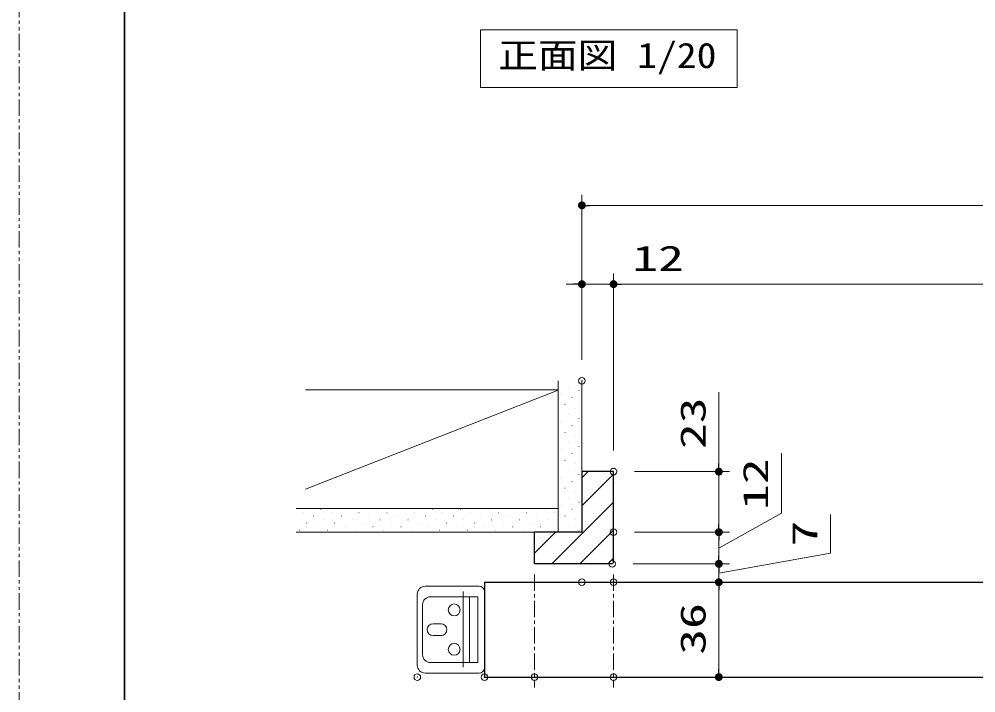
# Model space of a CAD drawing. Units: millimetres, scale not verified. Extents: x -1306 to 1306, y -607 to 607.
# Drawn here: x -1293 to -929.6, y -350.6 to -94.7 of the extents above; entities that cross this region are included whole.
import ezdxf
from ezdxf.enums import TextEntityAlignment as Align

# ---------------------------------------------------------------- set-up
doc = ezdxf.new("R2010")
doc.units = ezdxf.units.MM
doc.header["$LTSCALE"] = 5
doc.header["$PDMODE"] = 32
doc.header["$PDSIZE"] = 2.5
doc.linetypes.add('USER1', pattern=[2.5, 1.25, -0.25, 0.25, -0.25, 0.25, -0.25])
doc.linetypes.add('USER3', pattern=[2, 1.25, -0.25, 0.25, -0.25])
for name, color, linetype, lineweight in [('0-1_線(黄)', 2, 'Continuous', 15), ('0-3_陰線', 4, 'USER1', 9), ('0-C_中心線', 3, 'USER3', 9), ('0-D_線(白)', 7, 'Continuous', 30), ('1-0_線(水)', 4, 'Continuous', 9), ('1-1_寸法線', 3, 'Continuous', 13), ('1-2_ハッチング', 6, 'Continuous', 9), ('1-4_DEFPOINTS', 7, 'Continuous', 5), ('1-5_0', 3, 'Continuous', 25), ('1-7_図面枠', 7, 'Continuous', 35)]:
    doc.layers.add(name, color=color, linetype=linetype, lineweight=lineweight)
doc.styles.add('ＭＳ ゴシック', font='')
doc.styles.get('ＭＳ ゴシック').set_extended_font_data('MS Gothic')

# ---------------------------------------------------------------- blocks, each defined once
blk = doc.blocks.new('_DOT')
at = {"layer": '1-5_0'}
blk.add_line((-2.5, 0), (-5, 0), dxfattribs=at)
for points in [[(0, 0), (-2.5, 0), (-2.48, 0.313)], [(0, 0), (-2.48, -0.313), (-2.5, 0)], [(0, 0), (-2.48, 0.313), (-2.421, 0.622)], [(0, 0), (-2.421, -0.622), (-2.48, -0.313)], [(0, 0), (-2.421, 0.622), (-2.324, 0.92)], [(0, 0), (-2.324, -0.92), (-2.421, -0.622)], [(0, 0), (-2.324, 0.92), (-2.191, 1.204)], [(0, 0), (-2.191, -1.204), (-2.324, -0.92)], [(0, 0), (-2.191, 1.204), (-2.023, 1.469)], [(0, 0), (-2.023, -1.469), (-2.191, -1.204)], [(0, 0), (-2.023, 1.469), (-1.822, 1.711)], [(0, 0), (-1.822, -1.711), (-2.023, -1.469)], [(0, 0), (-1.822, 1.711), (-1.594, 1.926)], [(0, 0), (-1.594, -1.926), (-1.822, -1.711)], [(0, 0), (-1.594, 1.926), (-1.34, 2.111)], [(0, 0), (-1.34, -2.111), (-1.594, -1.926)], [(0, 0), (-1.34, 2.111), (-1.064, 2.262)], [(0, 0), (-1.064, -2.262), (-1.34, -2.111)], [(0, 0), (-1.064, 2.262), (-0.773, 2.378)], [(0, 0), (-0.773, -2.378), (-1.064, -2.262)], [(0, 0), (-0.773, 2.378), (-0.468, 2.456)], [(0, 0), (-0.468, -2.456), (-0.773, -2.378)], [(0, 0), (-0.468, 2.456), (-0.157, 2.495)], [(0, 0), (-0.157, -2.495), (-0.468, -2.456)], [(0, 0), (-0.157, 2.495), (0.157, 2.495)], [(0, 0), (0.157, -2.495), (-0.157, -2.495)], [(0, 0), (0.157, 2.495), (0.468, 2.456)], [(0, 0), (0.468, 2.456), (0.773, 2.378)], [(0, 0), (0.773, 2.378), (1.064, 2.262)], [(0, 0), (1.064, 2.262), (1.34, 2.111)], [(0, 0), (1.34, 2.111), (1.594, 1.926)], [(0, 0), (1.594, 1.926), (1.822, 1.711)], [(0, 0), (1.822, 1.711), (2.023, 1.469)], [(0, 0), (2.023, 1.469), (2.191, 1.204)], [(0, 0), (2.191, 1.204), (2.324, 0.92)], [(0, 0), (2.324, 0.92), (2.421, 0.622)], [(0, 0), (2.421, 0.622), (2.48, 0.313)], [(0, 0), (2.48, 0.313), (2.5, 0)], [(0, 0), (0.468, -2.456), (0.157, -2.495)], [(0, 0), (0.773, -2.378), (0.468, -2.456)], [(0, 0), (1.064, -2.262), (0.773, -2.378)], [(0, 0), (1.34, -2.111), (1.064, -2.262)], [(0, 0), (1.594, -1.926), (1.34, -2.111)], [(0, 0), (1.822, -1.711), (1.594, -1.926)], [(0, 0), (2.023, -1.469), (1.822, -1.711)], [(0, 0), (2.191, -1.204), (2.023, -1.469)], [(0, 0), (2.324, -0.92), (2.191, -1.204)], [(0, 0), (2.421, -0.622), (2.324, -0.92)], [(0, 0), (2.48, -0.313), (2.421, -0.622)], [(0, 0), (2.5, 0), (2.48, -0.313)]]:
    blk.add_solid(points, dxfattribs=at)

msp = doc.modelspace()

# ---------------------------------------------------------------- linework, layer by layer
at = {"layer": '0-1_線(黄)'}
for p, q in [((-1088.242, -289.565), (-1088.242, -232.065)), ((-1079.242, -289.565), (-1079.242, -232.065)), ((-1184.242, -235.438), (-1088.242, -235.438)), ((-1088.242, -235.565), (-1184.242, -273.208)), ((-1088.242, -280.565), (-1187.742, -280.565)), ((-1079.242, -289.565), (-1187.742, -289.565))]:
    msp.add_line(p, q, dxfattribs=at)
msp.add_lwpolyline([(-1117.75, -98.811), (-1020.333, -98.811), (-1020.333, -120.646), (-1117.75, -120.646)], close=True, dxfattribs=at)
at = {"layer": '0-3_陰線'}
msp.add_line((-1292.964, -594), (-1292.964, 594), dxfattribs=at)
at = {"layer": '0-C_中心線'}
for p, q in [((-1097.242, -305.565), (-1097.242, -348.57)), ((-1067.242, -305.565), (-1067.242, -348.566))]:
    msp.add_line(p, q, dxfattribs=at)
at = {"layer": '0-D_線(白)'}
for p, q in [((-1097.242, -301.565), (-1097.242, -289.565)), ((-1067.742, -301.565), (-1097.242, -301.565)), ((-1067.742, -301.565), (-1067.242, -301.065)), ((-1116.242, -308.565), (-820.242, -308.565))]:
    msp.add_line(p, q, dxfattribs=at)
for points in [[(-1079.242, -266.565), (-1079.242, -289.565), (-1097.242, -289.565)], [(-1067.242, -301.065), (-1067.242, -266.565), (-1079.242, -266.565)], [(-1116.242, -308.565), (-1116.242, -344.565), (-820.242, -344.565)]]:
    msp.add_lwpolyline(points, dxfattribs=at)
at = {"layer": '1-0_線(水)'}
for p, q in [((-1118.242, -310.065), (-1138.742, -310.065)), ((-1124.305, -340.752), (-1124.305, -312.105)), ((-1116.242, -309.565), (-1116.242, -343.565)), ((-1116.242, -341.065), (-1116.242, -312.065)), ((-1141.742, -313.065), (-1141.742, -340.065)), ((-1136.742, -314.065), (-1118.742, -314.065)), ((-1121.942, -339.065), (-1121.942, -314.065)), ((-1118.742, -339.065), (-1118.742, -314.065)), ((-1139.742, -336.065), (-1139.742, -317.065)), ((-1135.742, -324.315), (-1132.742, -324.315)), ((-1135.742, -328.815), (-1132.742, -328.815)), ((-1136.742, -339.065), (-1118.742, -339.065)), ((-1118.242, -343.065), (-1138.742, -343.065))]:
    msp.add_line(p, q, dxfattribs=at)
for centre in [(-1127.742, -319.065), (-1127.742, -334.065)]:
    msp.add_circle(centre, 2.25, dxfattribs=at)
for centre, radius, start, end in [((-1138.742, -313.065), 3, 90, 180), ((-1118.242, -312.065), 2, 0, 90), ((-1136.742, -317.065), 3, 90, 180), ((-1135.742, -326.565), 2.25, 90, 270), ((-1132.742, -326.565), 2.25, 270, 90), ((-1136.742, -336.065), 3, 180, 270), ((-1138.742, -340.065), 3, 180, 270), ((-1118.242, -341.065), 2, 270, 0)]:
    msp.add_arc(centre, radius, start, end, dxfattribs=at)
at = {"layer": '1-1_寸法線'}
for p, q in [((-1079.242, -224.065), (-1079.242, -161.438)), ((-1076.242, -165.438), (-707.242, -165.438)), ((-1079.242, -224.065), (-1079.242, -191.38)), ((-1067.242, -258.565), (-1067.242, -191.38)), ((-1067.242, -258.565), (-1067.242, -191.38)), ((-1082.242, -195.38), (-1085.242, -195.38)), ((-1079.242, -195.38), (-1067.242, -195.38)), ((-1064.242, -195.38), (-719.242, -195.38)), ((-1064.242, -195.38), (-1038.48, -195.38)), ((-1027.242, -263.565), (-1027.242, -236.375)), ((-1059.242, -266.565), (-1023.242, -266.565)), ((-1027.242, -289.565), (-1027.242, -266.565)), ((-1027.242, -286.565), (-1027.242, -283.565)), ((-1059.242, -289.565), (-1023.242, -289.565)), ((-1059.242, -289.565), (-1023.242, -289.565)), ((-1027.242, -301.565), (-1027.242, -289.565)), ((-1027.242, -301.565), (-1027.242, -289.565)), ((-1027.242, -292.565), (-1027.242, -295.565)), ((-1027.242, -298.565), (-1027.242, -295.565)), ((-1059.742, -301.565), (-1023.242, -301.565)), ((-1059.742, -301.565), (-1023.242, -301.565)), ((-1027.242, -308.565), (-1027.242, -301.565)), ((-1027.242, -308.565), (-1027.242, -301.565)), ((-1027.242, -304.565), (-1027.242, -307.565)), ((-1071.242, -308.565), (-1023.242, -308.565)), ((-1059.242, -308.565), (-1023.242, -308.565)), ((-1027.242, -311.565), (-1027.242, -314.565)), ((-1027.242, -311.565), (-1027.242, -341.566)), ((-1059.242, -344.566), (-1023.242, -344.566))]:
    msp.add_line(p, q, dxfattribs=at)
for points in [[(-1027.242, -295.565), (-1003.478, -282.275), (-1003.478, -259.513)], [(-1027.242, -305.065), (-984.838, -297.565), (-984.838, -282.899)]]:
    msp.add_lwpolyline(points, dxfattribs=at)
at = {"layer": '1-2_ハッチング'}
for p, q in [((-1084.343, -234.446), (-1084.293, -234.446)), ((-1080.366, -235.772), (-1080.316, -235.772)), ((-1086.995, -237.097), (-1086.945, -237.097)), ((-1083.018, -238.423), (-1082.968, -238.423)), ((-1085.669, -241.075), (-1085.619, -241.075)), ((-1081.692, -242.401), (-1081.642, -242.401)), ((-1084.343, -245.052), (-1084.293, -245.052)), ((-1080.366, -246.378), (-1080.316, -246.378)), ((-1086.995, -247.704), (-1086.945, -247.704)), ((-1083.018, -249.03), (-1082.968, -249.03)), ((-1085.669, -251.681), (-1085.619, -251.681)), ((-1081.692, -253.007), (-1081.642, -253.007)), ((-1084.343, -255.659), (-1084.293, -255.659)), ((-1080.366, -256.985), (-1080.316, -256.985)), ((-1086.995, -258.311), (-1086.945, -258.311)), ((-1083.018, -259.636), (-1082.968, -259.636)), ((-1085.669, -262.288), (-1085.619, -262.288)), ((-1081.692, -263.614), (-1081.642, -263.614)), ((-1084.343, -266.266), (-1084.293, -266.266)), ((-1080.366, -267.591), (-1080.316, -267.591)), ((-1079.242, -268.97), (-1076.837, -266.565)), ((-1079.242, -279.577), (-1067.242, -267.577)), ((-1086.995, -268.917), (-1086.945, -268.917)), ((-1083.018, -270.243), (-1082.968, -270.243)), ((-1085.669, -272.895), (-1085.619, -272.895)), ((-1081.692, -274.22), (-1081.642, -274.22)), ((-1090.624, -301.565), (-1067.242, -278.183)), ((-1086.995, -279.524), (-1086.945, -279.524)), ((-1084.343, -276.872), (-1084.293, -276.872)), ((-1080.366, -278.198), (-1080.316, -278.198)), ((-1185.106, -282.175), (-1185.056, -282.175)), ((-1178.477, -280.85), (-1178.427, -280.85)), ((-1174.5, -282.175), (-1174.45, -282.175)), ((-1167.87, -280.85), (-1167.82, -280.85)), ((-1163.893, -282.175), (-1163.843, -282.175)), ((-1157.264, -280.85), (-1157.214, -280.85)), ((-1153.286, -282.175), (-1153.236, -282.175)), ((-1146.657, -280.85), (-1146.607, -280.85)), ((-1142.68, -282.175), (-1142.63, -282.175)), ((-1136.051, -280.85), (-1136.001, -280.85)), ((-1132.073, -282.175), (-1132.023, -282.175)), ((-1125.444, -280.85), (-1125.394, -280.85)), ((-1121.467, -282.175), (-1121.417, -282.175)), ((-1114.837, -280.85), (-1114.787, -280.85)), ((-1110.86, -282.175), (-1110.81, -282.175)), ((-1104.231, -280.85), (-1104.181, -280.85)), ((-1100.253, -282.175), (-1100.203, -282.175)), ((-1093.624, -280.85), (-1093.574, -280.85)), ((-1089.647, -282.175), (-1089.597, -282.175)), ((-1083.018, -280.85), (-1082.968, -280.85)), ((-1183.78, -286.153), (-1183.73, -286.153)), ((-1181.129, -283.501), (-1181.079, -283.501)), ((-1177.151, -284.827), (-1177.101, -284.827)), ((-1173.174, -286.153), (-1173.124, -286.153)), ((-1170.522, -283.501), (-1170.472, -283.501)), ((-1166.545, -284.827), (-1166.495, -284.827)), ((-1162.567, -286.153), (-1162.517, -286.153)), ((-1159.915, -283.501), (-1159.865, -283.501)), ((-1155.938, -284.827), (-1155.888, -284.827)), ((-1151.961, -286.153), (-1151.911, -286.153)), ((-1149.309, -283.501), (-1149.259, -283.501)), ((-1145.331, -284.827), (-1145.281, -284.827)), ((-1141.354, -286.153), (-1141.304, -286.153)), ((-1138.702, -283.501), (-1138.652, -283.501)), ((-1134.725, -284.827), (-1134.675, -284.827)), ((-1130.747, -286.153), (-1130.697, -286.153)), ((-1128.096, -283.501), (-1128.046, -283.501)), ((-1124.118, -284.827), (-1124.068, -284.827)), ((-1120.141, -286.153), (-1120.091, -286.153)), ((-1117.489, -283.501), (-1117.439, -283.501)), ((-1113.512, -284.827), (-1113.462, -284.827)), ((-1109.534, -286.153), (-1109.484, -286.153)), ((-1106.882, -283.501), (-1106.832, -283.501)), ((-1102.905, -284.827), (-1102.855, -284.827)), ((-1098.928, -286.153), (-1098.878, -286.153)), ((-1096.276, -283.501), (-1096.226, -283.501)), ((-1092.298, -284.827), (-1092.248, -284.827)), ((-1088.321, -286.153), (-1088.271, -286.153)), ((-1085.669, -283.501), (-1085.619, -283.501)), ((-1081.692, -284.827), (-1081.642, -284.827)), ((-1186.432, -288.805), (-1186.382, -288.805)), ((-1179.803, -287.479), (-1179.753, -287.479)), ((-1175.825, -288.805), (-1175.775, -288.805)), ((-1169.196, -287.479), (-1169.146, -287.479)), ((-1165.219, -288.805), (-1165.169, -288.805)), ((-1158.59, -287.479), (-1158.54, -287.479)), ((-1154.612, -288.805), (-1154.562, -288.805)), ((-1147.983, -287.479), (-1147.933, -287.479)), ((-1144.006, -288.805), (-1143.956, -288.805)), ((-1137.376, -287.479), (-1137.326, -287.479)), ((-1133.399, -288.805), (-1133.349, -288.805)), ((-1126.77, -287.479), (-1126.72, -287.479)), ((-1122.792, -288.805), (-1122.742, -288.805)), ((-1116.163, -287.479), (-1116.113, -287.479)), ((-1112.186, -288.805), (-1112.136, -288.805)), ((-1105.557, -287.479), (-1105.507, -287.479)), ((-1101.579, -288.805), (-1101.529, -288.805)), ((-1097.242, -297.577), (-1089.23, -289.565)), ((-1094.95, -287.479), (-1094.9, -287.479)), ((-1090.973, -288.805), (-1090.923, -288.805)), ((-1084.343, -287.479), (-1084.293, -287.479)), ((-1080.366, -288.805), (-1080.316, -288.805)), ((-1080.017, -301.565), (-1067.242, -288.79)), ((-1069.41, -301.565), (-1067.242, -299.397))]:
    msp.add_line(p, q, dxfattribs=at)
at = {"layer": '1-4_DEFPOINTS'}
for p in [(-1067.242, -195.38), (-1079.242, -232.065), (-1067.242, -266.565), (-1067.242, -266.565), (-1067.242, -289.565), (-1027.242, -289.565), (-1067.742, -301.565), (-1027.242, -301.565), (-1079.242, -308.565), (-1067.242, -308.565), (-1027.242, -308.565), (-1141.742, -344.566), (-1116.242, -344.565), (-1097.242, -344.565), (-1067.242, -344.566), (-1067.242, -344.566), (-1027.242, -344.566)]:
    msp.add_point(p, dxfattribs=at)
at = {"layer": '1-7_図面枠'}
msp.add_lwpolyline([(-1252.964, -554), (347.036, -554), (347.036, 554), (-1252.964, 554)], close=True, dxfattribs=at)

# ---------------------------------------------------------------- block references
at = {"layer": '1-1_寸法線', "xscale": 0.6, "yscale": 0.6}
for p, rotation in [((-1079.242, -165.438), 180), ((-1067.242, -195.38), 180), ((-1067.242, -195.38), 180), ((-1027.242, -266.565), 270), ((-1027.242, -289.565), 270), ((-1027.242, -289.565), 90), ((-1027.242, -301.565), 270), ((-1027.242, -301.565), 90), ((-1027.242, -308.565), 90), ((-1027.242, -308.565), 90), ((-1027.242, -344.566), 270)]:
    msp.add_blockref('_DOT', p, dxfattribs=dict(at, rotation=rotation))
msp.add_blockref('_DOT', (-1079.242, -195.38), dxfattribs=at)

# ---------------------------------------------------------------- texts
at = {"layer": '0-1_線(黄)', "style": 'ＭＳ ゴシック', "width": 1.15}
msp.add_text('正面図 1/20', height=9.621, dxfattribs=at).set_placement((-1111.037, -116.189), align=Align.BOTTOM_LEFT)
at = {"layer": '1-1_寸法線', "style": 'ＭＳ ゴシック', "width": 1.5}
msp.add_text('12', height=9.604, dxfattribs=at).set_placement((-1060.099, -193.231), align=Align.BOTTOM_LEFT)
for s, p in [('23', (-1029.391, -257.994)), ('12', (-1005.628, -281.132)), ('7', (-986.988, -294.994)), ('36', (-1029.391, -336.089))]:
    msp.add_text(s, height=9.604, rotation=90, dxfattribs=at).set_placement(p, align=Align.BOTTOM_LEFT)

doc.saveas('drawing.dxf')
